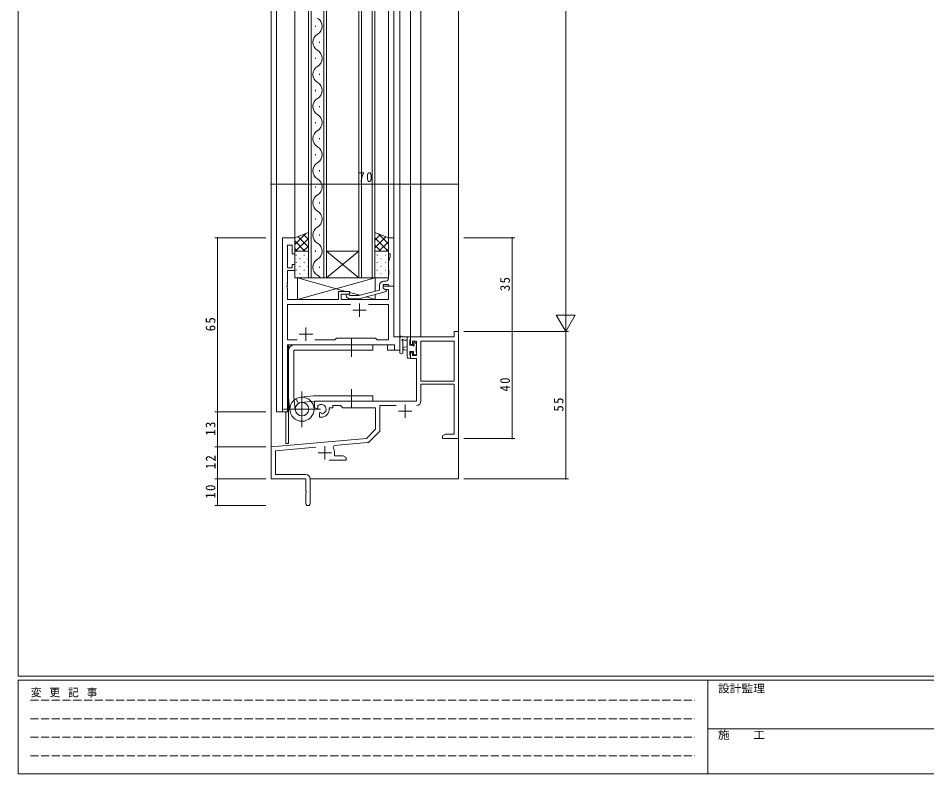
# Model space of a CAD drawing. Units: millimetres on the paper. Extents: x -420 to 373, y -297 to 267.
# Drawn here: x -417.7 to -78.3, y -297 to -14.9 of the extents above; entities that cross this region are included whole.
import ezdxf
from ezdxf.enums import TextEntityAlignment as Align

# ---------------------------------------------------------------- set-up
doc = ezdxf.new("R2010")
doc.units = ezdxf.units.MM
doc.linetypes.add('CHAIN2', pattern=[12, 9, -1, 1, -1])
doc.linetypes.add('DASHED3', pattern=[4, 3, -1])
for name, color, linetype, lineweight in [('0-1_YKK_ZWAK', 7, 'Continuous', 9), ('0-3_YKK_12', 2, 'Continuous', 9), ('0-4_YKK_D', 6, 'Continuous', 9), ('0-6_YKK_13', 4, 'Continuous', 9), ('0-7_YKK_11', 7, 'Continuous', 9)]:
    doc.layers.add(name, color=color, linetype=linetype, lineweight=lineweight)
doc.styles.add('ＭＳ ゴシック', font='')
doc.styles.get('ＭＳ ゴシック').set_extended_font_data('MS Gothic')

msp = doc.modelspace()

# ---------------------------------------------------------------- linework, layer by layer
at = {"layer": '0-1_YKK_ZWAK'}
for p, q in [((-417.7, -260.6), (-417.7, 264.4)), ((352.3, -260.6), (-417.7, -260.6)), ((-417.7, -297), (-417.7, -262)), ((314.5, -262), (-417.7, -262)), ((-160.1, -262), (-160.1, -297)), ((-160.1, -280.199), (-31.3, -280.199)), ((-417.7, -297), (314.5, -297))]:
    msp.add_line(p, q, dxfattribs=at)
at = {"layer": '0-1_YKK_ZWAK', "linetype": 'DASHED3'}
for p, q in [((-413.101, -269.512), (-164.909, -269.512)), ((-413.101, -276.441), (-164.909, -276.441)), ((-413.101, -283.37), (-164.909, -283.37)), ((-413.101, -290.298), (-164.909, -290.298))]:
    msp.add_line(p, q, dxfattribs=at)
at = {"layer": '0-3_YKK_12'}
for p, q in [((-323.193, 198.14), (-323.193, -186.86)), ((-253.193, 198.14), (-253.193, -186.86)), ((-321.193, 162.14), (-321.193, -161.86)), ((-275.193, -138.86), (-275.193, 149.14)), ((-271.193, 143.14), (-271.193, -133.86)), ((-267.293, 143.14), (-267.293, -133.86)), ((-309.293, -111.86), (-309.293, 125.14)), ((-308.293, 125.14), (-308.293, -111.86)), ((-303.493, -111.86), (-303.493, 125.14)), ((-302.493, 125.14), (-302.493, -111.86)), ((-290.493, -111.86), (-290.493, 125.14)), ((-289.493, 125.14), (-289.493, -111.86)), ((-285.493, -111.86), (-285.493, 125.14)), ((-284.493, 125.14), (-284.493, -111.86)), ((-314.393, -96.86), (-314.391, 110.14)), ((-279.393, -96.86), (-279.395, 111.094)), ((-277.393, -97.16), (-277.393, 110.44)), ((-306.653, -18.06), (-306.653, -17.66)), ((-305.133, -24.06), (-305.133, -23.66)), ((-306.653, -30.06), (-306.653, -29.66)), ((-305.133, -36.06), (-305.133, -35.66)), ((-306.653, -42.06), (-306.653, -41.66)), ((-305.133, -48.06), (-305.133, -47.66)), ((-306.653, -54.06), (-306.653, -53.66)), ((-305.133, -60.06), (-305.133, -59.66)), ((-306.653, -66.06), (-306.653, -65.66)), ((-305.133, -72.06), (-305.133, -71.66)), ((-306.653, -78.06), (-306.653, -77.66)), ((-305.133, -84.06), (-305.133, -83.66)), ((-306.653, -90.06), (-306.653, -89.66)), ((-306.653, -90.06), (-306.653, -89.66)), ((-314.393, -96.86), (-318.993, -96.86)), ((-318.993, -161.86), (-318.993, -96.86)), ((-305.133, -96.06), (-305.133, -95.66)), ((-306.653, -102.06), (-306.653, -101.66)), ((-290.493, -111.86), (-302.493, -101.86)), ((-302.493, -111.86), (-290.493, -101.86)), ((-302.493, -101.86), (-290.493, -101.86)), ((-305.133, -108.06), (-305.133, -107.66)), ((-302.493, -111.86), (-309.293, -111.86)), ((-302.493, -111.86), (-290.493, -111.86)), ((-284.493, -111.86), (-290.493, -111.86)), ((-277.693, -114.86), (-277.393, -114.86)), ((-277.393, -114.86), (-277.393, -133.859)), ((-277.393, -133.859), (-275.193, -133.859)), ((-267.293, -133.86), (-271.193, -133.86)), ((-316.993, -136.86), (-279.693, -136.86)), ((-316.993, -161.86), (-316.993, -136.86)), ((-316.693, -136.86), (-316.693, -173.66)), ((-279.693, -138.86), (-279.693, -136.86)), ((-279.693, -138.86), (-275.193, -138.86)), ((-321.193, -161.86), (-316.993, -161.86)), ((-317.693, -161.86), (-317.693, -173.66)), ((-316.693, -173.66), (-317.693, -173.66)), ((-322.893, -186.86), (-323.193, -186.86)), ((-308.693, -186.86), (-253.193, -186.86))]:
    msp.add_line(p, q, dxfattribs=at)
for centre, start, end in [((-307.57, -17.86), 299.20253, 60.79745), ((-304.216, -23.86), 119.20253, 240.79745), ((-307.57, -29.86), 299.20253, 60.79745), ((-304.216, -35.86), 119.20253, 240.79745), ((-307.57, -41.86), 299.20253, 60.79745), ((-304.216, -47.86), 119.20253, 240.79745), ((-307.57, -53.86), 299.20253, 60.79745), ((-304.216, -59.86), 119.20253, 240.79745), ((-307.57, -65.86), 299.20253, 60.79745), ((-304.216, -71.86), 119.20253, 240.79745), ((-307.57, -77.86), 299.20253, 60.79745), ((-304.216, -83.86), 119.20253, 240.79745), ((-307.57, -89.86), 299.20253, 60.79745), ((-304.216, -95.86), 119.20253, 240.79745), ((-307.57, -101.86), 299.20253, 60.79745), ((-304.216, -107.86), 119.20253, 240.79745), ((-307.57, -113.86), 35.58665, 60.79745)]:
    msp.add_arc(centre, 3.437, start, end, dxfattribs=at)
at = {"layer": '0-4_YKK_D'}
for p, q in [((-213.193, -124.86), (-213.193, 161.14)), ((-323.193, -76.86), (-253.193, -76.86)), ((-325.193, -96.86), (-344.193, -96.86)), ((-343.193, -96.86), (-343.193, -161.86)), ((-251.193, -96.86), (-232.193, -96.86)), ((-233.193, -131.86), (-233.193, -96.86)), ((-213.193, -131.86), (-213.193, -119.736)), ((-213.193, -131.86), (-216.693, -125.798)), ((-209.693, -125.798), (-216.693, -125.798)), ((-213.193, -131.86), (-209.693, -125.798)), ((-251.193, -131.86), (-212.193, -131.86)), ((-251.193, -131.86), (-232.193, -131.86)), ((-251.193, -131.86), (-212.193, -131.86)), ((-251.193, -131.86), (-232.193, -131.86)), ((-233.193, -131.86), (-233.193, -171.86)), ((-213.193, -186.86), (-213.193, -131.86)), ((-325.193, -161.86), (-344.193, -161.86)), ((-325.193, -161.86), (-344.193, -161.86)), ((-343.193, -174.86), (-343.193, -161.86)), ((-251.193, -171.86), (-232.193, -171.86)), ((-325.193, -174.86), (-344.193, -174.86)), ((-325.193, -174.86), (-344.193, -174.86)), ((-343.193, -174.86), (-343.193, -186.86)), ((-325.193, -186.86), (-344.193, -186.86)), ((-325.193, -186.86), (-344.193, -186.86)), ((-343.193, -196.86), (-343.193, -186.86)), ((-251.193, -186.86), (-212.193, -186.86)), ((-325.193, -196.86), (-344.193, -196.86))]:
    msp.add_line(p, q, dxfattribs=at)
for centre, start, end in [((-323.193, -76.86), 0, 180), ((-323.193, -76.86), 180, 0), ((-253.193, -76.86), 0, 180), ((-253.193, -76.86), 180, 0), ((-343.193, -96.86), 90, 270), ((-343.193, -96.86), 270, 90), ((-233.193, -96.86), 90, 270), ((-233.193, -96.86), 270, 90), ((-233.193, -131.86), 90, 270), ((-233.193, -131.86), 90, 270), ((-233.193, -131.86), 270, 90), ((-233.193, -131.86), 270, 90), ((-343.193, -161.86), 90, 270), ((-343.193, -161.86), 90, 270), ((-343.193, -161.86), 270, 90), ((-343.193, -161.86), 270, 90), ((-233.193, -171.86), 90, 270), ((-233.193, -171.86), 270, 90), ((-343.193, -174.86), 90, 270), ((-343.193, -174.86), 90, 270), ((-343.193, -174.86), 270, 90), ((-343.193, -174.86), 270, 90), ((-343.193, -186.86), 90, 270), ((-343.193, -186.86), 90, 270), ((-343.193, -186.86), 270, 90), ((-343.193, -186.86), 270, 90), ((-213.193, -186.86), 90, 270), ((-213.193, -186.86), 270, 90), ((-343.193, -196.86), 90, 270), ((-343.193, -196.86), 270, 90)]:
    msp.add_arc(centre, 0.106, start, end, dxfattribs=at)
at = {"layer": '0-6_YKK_13'}
for p, q in [((-284.443, -94.88), (-284.493, -94.929)), ((-310.258, -95.239), (-314.393, -99.374)), ((-314.393, -98.05), (-310.583, -101.86)), ((-309.293, -97.102), (-314.051, -101.86)), ((-313.216, -96.399), (-309.293, -100.321)), ((-311.184, -95.602), (-309.293, -97.493)), ((-282.412, -95.677), (-284.493, -97.758)), ((-280.38, -96.473), (-284.493, -100.586)), ((-284.493, -96.837), (-279.47, -101.86)), ((-283.092, -95.41), (-279.393, -99.109)), ((-279.393, -98.315), (-282.939, -101.86)), ((-314.393, -100.878), (-313.411, -101.86)), ((-309.293, -99.931), (-311.223, -101.86)), ((-284.493, -99.666), (-282.298, -101.86)), ((-279.393, -101.143), (-280.11, -101.86)), ((-313.973, -103.296), (-313.773, -103.296)), ((-312.558, -101.881), (-312.358, -101.881)), ((-312.558, -104.711), (-312.358, -104.711)), ((-310.943, -103.296), (-310.743, -103.296)), ((-309.528, -101.881), (-309.328, -101.881)), ((-309.528, -104.711), (-309.328, -104.711)), ((-283.673, -103.296), (-283.473, -103.296)), ((-282.258, -101.881), (-282.058, -101.881)), ((-282.258, -104.711), (-282.058, -104.711)), ((-280.643, -103.296), (-280.443, -103.296)), ((-313.973, -106.126), (-313.773, -106.126)), ((-312.558, -107.541), (-312.358, -107.541)), ((-310.943, -106.126), (-310.743, -106.126)), ((-309.528, -107.541), (-309.328, -107.541)), ((-283.673, -106.126), (-283.473, -106.126)), ((-282.258, -107.541), (-282.058, -107.541)), ((-280.643, -106.126), (-280.443, -106.126)), ((-313.973, -108.956), (-313.773, -108.956)), ((-313.973, -111.786), (-313.773, -111.786)), ((-313.393, -119.86), (-284.393, -111.86)), ((-295.268, -116.86), (-313.393, -111.86)), ((-312.558, -110.371), (-312.358, -110.371)), ((-310.943, -108.956), (-310.743, -108.956)), ((-310.943, -111.786), (-310.743, -111.786)), ((-309.528, -110.371), (-309.328, -110.371)), ((-283.673, -108.956), (-283.473, -108.956)), ((-283.673, -111.786), (-283.473, -111.786)), ((-282.258, -110.371), (-282.058, -110.371)), ((-280.643, -108.956), (-280.443, -108.956)), ((-280.643, -111.786), (-280.443, -111.786)), ((-289.954, -118.326), (-293.893, -117.24)), ((-284.393, -119.86), (-287.67, -118.956)), ((-275.193, -139.588), (-275.193, -134.426)), ((-271.493, -133.86), (-274.173, -133.86)), ((-273.993, -139.588), (-273.99, -135.627)), ((-273.573, -135.06), (-272.393, -135.06)), ((-272.393, -133.86), (-272.393, -141.46)), ((-271.393, -136.96), (-271.393, -134.96)), ((-271.193, -134.76), (-271.193, -134.16)), ((-316.693, -138.86), (-316.693, -156.36)), ((-285.193, -136.86), (-314.693, -136.86)), ((-314.693, -156.36), (-314.693, -138.86)), ((-285.193, -138.86), (-314.693, -138.86)), ((-285.193, -138.86), (-285.193, -136.86)), ((-272.393, -137.56), (-273.537, -137.662)), ((-272.393, -138.76), (-273.537, -138.658)), ((-270.454, -136.96), (-271.393, -136.96)), ((-269.993, -136.16), (-269.993, -136.499)), ((-268.981, -136.448), (-269.481, -135.948)), ((-269.093, -139.56), (-269.093, -137.46)), ((-268.893, -137.26), (-268.893, -136.66)), ((-272.093, -141.76), (-271.493, -141.76)), ((-271.393, -139.36), (-269.993, -139.36)), ((-271.393, -140.66), (-271.393, -139.36)), ((-271.193, -141.46), (-271.193, -140.86)), ((-269.993, -139.36), (-269.993, -140.26)), ((-269.693, -140.56), (-269.193, -140.56)), ((-268.893, -140.26), (-268.893, -139.76)), ((-307.408, -155.872), (-312.176, -156.386)), ((-307.408, -155.872), (-312.176, -156.386)), ((-311.693, -167.509), (-311.693, -154.212)), ((-311.693, -167.36), (-311.693, -154.36)), ((-307.193, -155.86), (-285.197, -155.86)), ((-285.197, -157.86), (-285.197, -155.86)), ((-316.681, -156.575), (-316.167, -161.343)), ((-314.205, -161.118), (-314.693, -156.36)), ((-313.986, -156.988), (-312.98, -158.688)), ((-307.193, -157.86), (-311.951, -158.349)), ((-307.193, -157.86), (-285.197, -157.86)), ((-318.622, -160.86), (-304.764, -160.86)), ((-305.193, -160.86), (-318.193, -160.86))]:
    msp.add_line(p, q, dxfattribs=at)
at = {"layer": '0-6_YKK_13', "linetype": 'CHAIN2'}
for p, q in [((-293.197, -134.36), (-293.197, -141.36)), ((-293.197, -160.36), (-293.197, -153.36))]:
    msp.add_line(p, q, dxfattribs=at)
at = {"layer": '0-6_YKK_13'}
for points in [[(-309.293, -101.86), (-309.293, -94.86), (-314.393, -96.86), (-314.393, -101.86)], [(-284.493, -101.86), (-284.493, -94.86), (-279.393, -96.86), (-279.393, -101.86)], [(-314.393, -101.86), (-309.293, -101.86), (-309.293, -111.86), (-314.393, -111.86)], [(-279.393, -101.86), (-284.493, -101.86), (-284.493, -111.86), (-279.393, -111.86)]]:
    msp.add_lwpolyline(points, close=True, dxfattribs=at)
for points in [[(-298.393, -119.86), (-313.393, -119.86), (-313.393, -111.86), (-284.393, -111.86), (-284.393, -116.836)], [(-284.393, -118.078), (-284.393, -119.86), (-296.793, -119.86)]]:
    msp.add_lwpolyline(points, dxfattribs=at)
for radius in [4.5, 2.525]:
    msp.add_circle((-311.693, -160.86), radius, dxfattribs=at)
for centre, radius, start, end in [((-274.893, -134.426), 0.3, 130.52878, 180), ((-275.283, -133.97), 0.3, 310.52878, 10.52878), ((-274.693, -133.86), 0.3, 30, 190.52878), ((-274.173, -133.56), 0.3, 210, 270), ((-274.093, -135.06), 0.3, 30, 250.81024), ((-274.29, -135.627), 0.3, 359.95976, 70.81024), ((-273.573, -134.76), 0.3, 210, 270), ((-271.493, -134.16), 0.3, 0, 90), ((-271.393, -134.76), 0.2, 270, 0), ((-314.693, -138.86), 2, 90, 180), ((-273.493, -138.16), 0.5, 95.09206, 264.90793), ((-270.454, -137.26), 0.3, 33.05573, 90), ((-269.993, -136.96), 0.25, 213.05573, 56.94426), ((-269.693, -136.16), 0.3, 45, 180), ((-269.693, -136.499), 0.3, 180, 236.94426), ((-269.093, -137.26), 0.2, 270, 0), ((-269.193, -136.66), 0.3, 0, 45), ((-274.593, -139.588), 0.6, 179.95976, 359.95976), ((-272.093, -141.46), 0.3, 180, 270), ((-271.493, -141.46), 0.3, 270, 0), ((-271.393, -140.86), 0.2, 0, 90), ((-269.693, -140.26), 0.3, 180, 270), ((-269.193, -140.26), 0.3, 270, 0), ((-269.093, -139.76), 0.2, 0, 90), ((-307.193, -157.86), 2, 90.00002, 96.1577), ((-314.693, -156.36), 2, 179.99074, 186.15765)]:
    msp.add_arc(centre, radius, start, end, dxfattribs=at)
at = {"layer": '0-7_YKK_11'}
for p, q in [((-280.393, -113.06), (-281.193, -113.06)), ((-293.543, -121.79), (-317.063, -121.79)), ((-290.193, -121.36), (-290.193, -126.36)), ((-292.693, -123.86), (-287.693, -123.86)), ((-310.193, -130.36), (-310.193, -135.36)), ((-312.693, -132.86), (-307.693, -132.86)), ((-267.263, -135.49), (-267.263, -150.36)), ((-273.193, -159.06), (-273.193, -164.06)), ((-275.693, -161.56), (-270.693, -161.56)), ((-286.587, -173.059), (-282.856, -169.328)), ((-303.193, -174.66), (-303.193, -179.66)), ((-305.693, -177.16), (-300.693, -177.16)), ((-308.693, -196.11), (-308.693, -186.83))]:
    msp.add_line(p, q, dxfattribs=at)
for points in [[(-318.993, -96.86), (-318.993, -161.86), (-317.063, -161.86), (-317.063, -136.86), (-277.123, -136.86), (-277.123, -138.86), (-275.193, -138.86), (-275.193, -133.86), (-277.393, -133.86), (-277.393, -114.86), (-281.393, -114.86), (-281.393, -115.66), (-280.527, -116.16), (-279.323, -116.16), (-279.323, -119.86), (-297.093, -119.86), (-297.093, -117.86), (-293.893, -117.86), (-293.893, -116.86), (-298.093, -116.86), (-298.093, -119.86), (-317.063, -119.86), (-317.063, -115.819), (-317.183, -115.635), (-317.183, -115.085), (-317.063, -114.902), (-317.063, -114.819), (-317.183, -114.635), (-317.183, -114.085), (-317.063, -113.902), (-317.063, -109.06), (-314.393, -109.06), (-314.393, -106.86), (-315.393, -106.86), (-315.393, -108.06), (-317.063, -108.06), (-317.063, -99.56), (-315.393, -99.56), (-315.393, -102.86), (-314.393, -102.86)], [(-314.393, -102.86), (-314.393, -96.86), (-318.993, -96.86)], [(-277.393, -114.86), (-277.393, -96.86), (-279.393, -96.86), (-279.393, -102.86), (-278.693, -102.86), (-278.693, -103.86), (-279.393, -105.784), (-279.393, -108.902), (-279.273, -109.085), (-279.273, -109.635), (-279.393, -109.819), (-279.393, -109.902), (-279.273, -110.085), (-279.273, -110.635), (-279.393, -110.819), (-279.393, -112.06)], [(-295.017, -118.885), (-294.242, -119.66), (-290.296, -119.66), (-280.193, -116.953), (-280.193, -116.353), (-281.393, -115.66), (-281.393, -114.36), (-279.593, -114.36), (-279.393, -114.56), (-279.093, -114.86), (-277.393, -114.86)], [(-282.693, -114.56), (-282.693, -116.381), (-290.454, -118.46), (-293.744, -118.46), (-294.169, -118.036)], [(-293.543, -121.79), (-317.063, -121.79), (-317.063, -134.93), (-313.543, -134.93)], [(-306.843, -134.93), (-299.363, -134.93), (-298.793, -134.36), (-284.193, -134.36), (-283.623, -134.93), (-279.323, -134.93), (-279.323, -121.79), (-286.843, -121.79)], [(-267.263, -157.89), (-267.263, -151.56), (-254.823, -151.56), (-254.823, -170.23), (-258.102, -170.23), (-259.193, -170.86), (-259.193, -171.86), (-257.151, -171.86), (-256.968, -171.74), (-256.418, -171.74), (-256.235, -171.86), (-256.151, -171.86), (-255.968, -171.74), (-255.418, -171.74), (-255.235, -171.86), (-253.193, -171.86), (-253.193, -131.86), (-254.823, -131.86), (-254.823, -133.86), (-271.193, -133.86), (-271.193, -136.66), (-270.393, -136.66), (-270.393, -135.49), (-268.893, -135.49), (-268.893, -140.76), (-270.393, -140.76), (-270.393, -139.66), (-271.193, -139.66), (-271.193, -141.96), (-268.893, -141.96), (-268.893, -157.86), (-306.993, -157.86), (-306.993, -160.225), (-306.093, -160.745), (-305.743, -160.543), (-305.72, -160.038), (-305.758, -159.579)], [(-301.493, -160.86), (-301.493, -160.36), (-300.193, -160.36), (-300.193, -159.49), (-297.263, -159.49), (-296.393, -160.36), (-284.193, -160.36), (-284.193, -168.36), (-287.577, -171.744), (-323.193, -174.86), (-323.193, -186.86), (-310.193, -186.86), (-310.193, -191.402), (-310.073, -191.585), (-310.073, -192.135), (-310.193, -192.319), (-310.193, -196.11)], [(-282.563, -168.621), (-282.563, -159.49), (-276.543, -159.49)], [(-304.016, -162.596), (-304.394, -162.334), (-304.843, -162.102), (-305.193, -162.304), (-305.193, -163.86), (-304.493, -163.86)], [(-310.293, -185.23), (-321.563, -185.23), (-321.563, -176.354), (-306.563, -175.042)], [(-300.054, -175.202), (-299.673, -174.439), (-287.207, -173.348)], [(-301.543, -179.86), (-295.193, -179.86), (-295.193, -178.86), (-296.284, -178.23), (-299.493, -178.23), (-299.493, -177.16)]]:
    msp.add_lwpolyline(points, dxfattribs=at)
msp.add_lwpolyline([(-267.263, -135.49), (-267.263, -150.36), (-254.823, -150.36), (-254.823, -135.49)], close=True, dxfattribs=at)
for centre, radius, start, end in [((-281.193, -114.56), 1.5, 90, 179.99998), ((-280.393, -112.06), 1, 270, 359.99998), ((-294.593, -118.46), 0.6, 44.99998, 225), ((-304.493, -160.86), 1.8, 285.36687, 134.63312), ((-268.863, -157.89), 1.6, 270, 359.99998), ((-304.493, -160.86), 3, 270, 359.99998), ((-283.563, -168.621), 1, 314.99998, 359.99998), ((-287.294, -172.352), 1, 274.99998, 315.00002), ((-303.193, -177.16), 3.7, 0, 31.9633), ((-310.293, -186.83), 1.6, 0, 89.99998), ((-309.443, -196.11), 0.75, 179.99998, 0)]:
    msp.add_arc(centre, radius, start, end, dxfattribs=at)

# ---------------------------------------------------------------- texts
at = {"layer": '0-1_YKK_ZWAK', "style": 'ＭＳ ゴシック', "width": 1.1}
for s, p in [('設計監理', (-156.331, -267.533)), ('施\u3000\u3000工', (-156.331, -284.854))]:
    msp.add_text(s, height=2.933, dxfattribs=at).set_placement(p, align=Align.BOTTOM_LEFT)
at = {"layer": '0-1_YKK_ZWAK', "insert": (-412.986, -268.447), "char_height": 2.933, "attachment_point": 7, "style": 'ＭＳ ゴシック'}
msp.add_mtext('\\T1.16;変\\~更\\~記\\~事', dxfattribs=at)
at = {"layer": '0-4_YKK_D', "color": 3, "insert": (-290.593, -76.06), "char_height": 3.666, "attachment_point": 7, "style": 'ＭＳ ゴシック'}
msp.add_mtext('\\T1.21;\\W0.95;70', dxfattribs=at)
at = {"layer": '0-4_YKK_D', "color": 3, "char_height": 3.666, "attachment_point": 7, "rotation": 90, "style": 'ＭＳ ゴシック'}
for s, insert in [('\\T1.21;\\W0.95;35', (-233.993, -116.76)), ('\\T1.21;\\W0.95;65', (-343.993, -131.76)), ('\\T1.21;\\W0.95;40', (-233.993, -154.26)), ('\\T1.21;\\W0.95;55', (-213.993, -161.76)), ('\\T1.21;\\W0.95;13', (-343.993, -170.76)), ('\\T1.21;\\W0.95;12', (-343.993, -183.26)), ('\\T1.21;\\W0.95;10', (-343.993, -194.26))]:
    msp.add_mtext(s, dxfattribs=dict(at, insert=insert))

doc.saveas('drawing.dxf')
